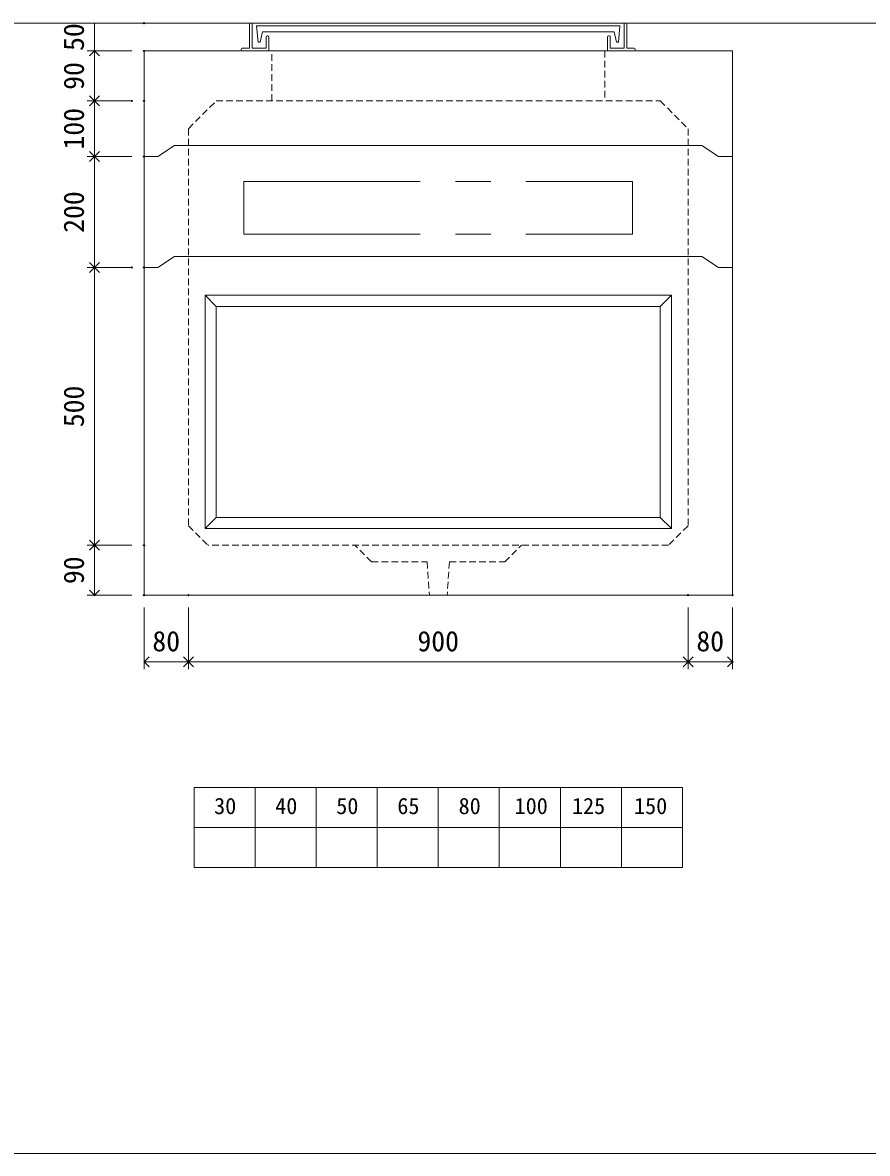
# Model space of a CAD drawing. Units: millimetres, scale not verified. Extents: x -4890 to 18490, y -2319 to 2319.
# Drawn here: x 1846 to 3368, y -1956 to 80 of the extents above; entities that cross this region are included whole.
import ezdxf
from ezdxf.enums import TextEntityAlignment as Align

# ---------------------------------------------------------------- set-up
doc = ezdxf.new("R2010")
doc.units = ezdxf.units.MM
doc.header["$LTSCALE"] = 10
doc.header["$PDMODE"] = 32
doc.header["$PDSIZE"] = 2
doc.linetypes.add('DASHED1', pattern=[1.8, 1.2, -0.6])
doc.linetypes.add('USER2', pattern=[50.8, 31.75, -6.35, 6.35, -6.35])
doc.layers.add('0-1_Defpoints', color=7, linetype='Continuous')
for name, color, linetype, lineweight in [('0-2_waku', 7, 'Continuous', 18), ('0-3_gaikei', 7, 'Continuous', 18), ('0-4_kakure', 7, 'DASHED1', 5), ('0-5_sunpou', 7, 'Continuous', 5), ('0-9_uchigawa', 6, 'Continuous', 18), ('0-B_futa', 3, 'Continuous', 18), ('0-C_GL', 4, 'Continuous', 18), ('0-E_文字１', 7, 'Continuous', 18), ('1-3_uchigawa2', 6, 'USER2', 18)]:
    doc.layers.add(name, color=color, linetype=linetype, lineweight=lineweight)
doc.styles.add('ＭＳ ゴシック', font='')
doc.styles.get('ＭＳ ゴシック').set_extended_font_data('MS Gothic')

# ---------------------------------------------------------------- blocks, each defined once
blk = doc.blocks.new('_Open90')
at = {"layer": '0-5_sunpou'}
blk.add_line((0, 0), (-1, 0), dxfattribs=at)
blk.add_lwpolyline([(-0.5, 0.5), (0, 0), (-0.5, -0.5)], dxfattribs=at)
blk = doc.blocks.new('D96')
at = {"layer": '0-1_Defpoints'}
for p in [(3512.32, 1824.36), (3423, 1324.36), (3512.32, 1324.36)]:
    blk.add_point(p, dxfattribs=at)
at = {"layer": '0-5_sunpou'}
for p, q in [((3490.32, 1824.36), (3410, 1824.36)), ((3423, 1806.36), (3423, 1342.36)), ((3490.32, 1324.36), (3410, 1324.36))]:
    blk.add_line(p, q, dxfattribs=at)
at = {"layer": '0-5_sunpou', "xscale": 18, "yscale": 18}
for p, rotation in [((3423, 1824.36), 90), ((3423, 1324.36), 270)]:
    blk.add_blockref('_Open90', p, dxfattribs=dict(at, rotation=rotation))
at = {"layer": '0-5_sunpou', "style": 'ＭＳ ゴシック'}
blk.add_text('500', height=36.66, rotation=90, dxfattribs=at).set_placement((3415, 1536.86), align=Align.BOTTOM_LEFT)
blk = doc.blocks.new('D97')
at = {"layer": '0-1_Defpoints'}
for p in [(3512.32, 1324.36), (3423, 1234.36), (3512.32, 1234.36)]:
    blk.add_point(p, dxfattribs=at)
at = {"layer": '0-5_sunpou'}
for p, q in [((3490.32, 1324.36), (3410, 1324.36)), ((3423, 1306.36), (3423, 1252.36)), ((3490.32, 1234.36), (3410, 1234.36))]:
    blk.add_line(p, q, dxfattribs=at)
at = {"layer": '0-5_sunpou', "xscale": 18, "yscale": 18}
for p, rotation in [((3423, 1324.36), 90), ((3423, 1234.36), 270)]:
    blk.add_blockref('_Open90', p, dxfattribs=dict(at, rotation=rotation))
at = {"layer": '0-5_sunpou', "style": 'ＭＳ ゴシック'}
blk.add_text('90', height=36.66, rotation=90, dxfattribs=at).set_placement((3415, 1254.36), align=Align.BOTTOM_LEFT)
blk = doc.blocks.new('D98')
at = {"layer": '0-1_Defpoints'}
for p in [(3512.32, 1234.36), (3592.32, 1234.36), (3592.32, 1114.33)]:
    blk.add_point(p, dxfattribs=at)
at = {"layer": '0-5_sunpou'}
for p, q in [((3512.32, 1212.36), (3512.32, 1101.33)), ((3592.32, 1212.36), (3592.32, 1101.33)), ((3530.32, 1114.33), (3574.32, 1114.33))]:
    blk.add_line(p, q, dxfattribs=at)
at = {"layer": '0-5_sunpou', "xscale": 18, "yscale": 18, "rotation": 180}
blk.add_blockref('_Open90', (3512.32, 1114.33), dxfattribs=at)
at = {"layer": '0-5_sunpou', "xscale": 18, "yscale": 18}
blk.add_blockref('_Open90', (3592.32, 1114.33), dxfattribs=at)
at = {"layer": '0-5_sunpou', "style": 'ＭＳ ゴシック'}
blk.add_text('80', height=36.66, dxfattribs=at).set_placement((3527.32, 1122.33), align=Align.BOTTOM_LEFT)
blk = doc.blocks.new('D99')
at = {"layer": '0-1_Defpoints'}
for p in [(3592.32, 1234.36), (4492.32, 1234.36), (4492.32, 1114.33)]:
    blk.add_point(p, dxfattribs=at)
at = {"layer": '0-5_sunpou'}
for p, q in [((3592.32, 1212.36), (3592.32, 1101.33)), ((4492.32, 1212.36), (4492.32, 1101.33)), ((3610.32, 1114.33), (4474.32, 1114.33))]:
    blk.add_line(p, q, dxfattribs=at)
at = {"layer": '0-5_sunpou', "xscale": 18, "yscale": 18, "rotation": 180}
blk.add_blockref('_Open90', (3592.32, 1114.33), dxfattribs=at)
at = {"layer": '0-5_sunpou', "xscale": 18, "yscale": 18}
blk.add_blockref('_Open90', (4492.32, 1114.33), dxfattribs=at)
at = {"layer": '0-5_sunpou', "style": 'ＭＳ ゴシック'}
blk.add_text('900', height=36.66, dxfattribs=at).set_placement((4004.82, 1122.33), align=Align.BOTTOM_LEFT)
blk = doc.blocks.new('D100')
at = {"layer": '0-1_Defpoints'}
for p in [(4492.32, 1234.36), (4572.32, 1234.36), (4572.32, 1114.33)]:
    blk.add_point(p, dxfattribs=at)
at = {"layer": '0-5_sunpou'}
for p, q in [((4492.32, 1212.36), (4492.32, 1101.33)), ((4572.32, 1212.36), (4572.32, 1101.33)), ((4510.32, 1114.33), (4554.32, 1114.33))]:
    blk.add_line(p, q, dxfattribs=at)
at = {"layer": '0-5_sunpou', "xscale": 18, "yscale": 18, "rotation": 180}
blk.add_blockref('_Open90', (4492.32, 1114.33), dxfattribs=at)
at = {"layer": '0-5_sunpou', "xscale": 18, "yscale": 18}
blk.add_blockref('_Open90', (4572.32, 1114.33), dxfattribs=at)
at = {"layer": '0-5_sunpou', "style": 'ＭＳ ゴシック'}
blk.add_text('80', height=36.66, dxfattribs=at).set_placement((4507.32, 1122.33), align=Align.BOTTOM_LEFT)
blk = doc.blocks.new('D101')
at = {"layer": '0-1_Defpoints'}
for p in [(3512.32, 2214.36), (3423, 2124.36), (3512.32, 2124.36)]:
    blk.add_point(p, dxfattribs=at)
at = {"layer": '0-5_sunpou'}
for p, q in [((3490.32, 2214.36), (3410, 2214.36)), ((3423, 2196.36), (3423, 2142.36)), ((3490.32, 2124.36), (3410, 2124.36))]:
    blk.add_line(p, q, dxfattribs=at)
at = {"layer": '0-5_sunpou', "xscale": 18, "yscale": 18}
for p, rotation in [((3423, 2214.36), 90), ((3423, 2124.36), 270)]:
    blk.add_blockref('_Open90', p, dxfattribs=dict(at, rotation=rotation))
at = {"layer": '0-5_sunpou', "style": 'ＭＳ ゴシック'}
blk.add_text('90', height=36.66, rotation=90, dxfattribs=at).set_placement((3415, 2144.36), align=Align.BOTTOM_LEFT)
blk = doc.blocks.new('D102')
at = {"layer": '0-1_Defpoints'}
for p in [(3490.32, 2124.36), (3423, 2024.36), (3512.32, 2024.36)]:
    blk.add_point(p, dxfattribs=at)
at = {"layer": '0-5_sunpou'}
for p, q in [((3468.32, 2124.36), (3410, 2124.36)), ((3423, 2106.36), (3423, 2042.36)), ((3490.32, 2024.36), (3410, 2024.36))]:
    blk.add_line(p, q, dxfattribs=at)
at = {"layer": '0-5_sunpou', "xscale": 18, "yscale": 18}
for p, rotation in [((3423, 2124.36), 90), ((3423, 2024.36), 270)]:
    blk.add_blockref('_Open90', p, dxfattribs=dict(at, rotation=rotation))
at = {"layer": '0-5_sunpou', "style": 'ＭＳ ゴシック'}
blk.add_text('100', height=36.66, rotation=90, dxfattribs=at).set_placement((3415, 2036.86), align=Align.BOTTOM_LEFT)
blk = doc.blocks.new('D103')
at = {"layer": '0-1_Defpoints'}
for p in [(3512.32, 2024.36), (3423, 1824.36), (3490.32, 1824.36)]:
    blk.add_point(p, dxfattribs=at)
at = {"layer": '0-5_sunpou'}
for p, q in [((3490.32, 2024.36), (3410, 2024.36)), ((3423, 2006.36), (3423, 1842.36)), ((3468.32, 1824.36), (3410, 1824.36))]:
    blk.add_line(p, q, dxfattribs=at)
at = {"layer": '0-5_sunpou', "xscale": 18, "yscale": 18}
for p, rotation in [((3423, 2024.36), 90), ((3423, 1824.36), 270)]:
    blk.add_blockref('_Open90', p, dxfattribs=dict(at, rotation=rotation))
at = {"layer": '0-5_sunpou', "style": 'ＭＳ ゴシック'}
blk.add_text('200', height=36.66, rotation=90, dxfattribs=at).set_placement((3415, 1886.86), align=Align.BOTTOM_LEFT)
blk = doc.blocks.new('D114')
at = {"layer": '0-1_Defpoints'}
for p in [(3512.32, 2264.36), (3423, 2214.36), (3512.32, 2214.36)]:
    blk.add_point(p, dxfattribs=at)
at = {"layer": '0-5_sunpou'}
for p, q in [((3490.32, 2264.36), (3410, 2264.36)), ((3423, 2264.36), (3423, 2214.36)), ((3490.32, 2214.36), (3410, 2214.36))]:
    blk.add_line(p, q, dxfattribs=at)
at = {"layer": '0-5_sunpou', "style": 'ＭＳ ゴシック'}
blk.add_text('50', height=36.66, rotation=90, dxfattribs=at).set_placement((3415, 2214.36), align=Align.BOTTOM_LEFT)

msp = doc.modelspace()

# ---------------------------------------------------------------- linework, layer by layer
at = {"layer": '0-2_waku'}
for p, q in [((2154.94, -1296.6), (2154.94, -1440.6)), ((2154.94, -1296.6), (2154.94, -1440.6)), ((2154.94, -1296.6), (2154.94, -1440.6)), ((2154.94, -1296.6), (2154.94, -1440.6)), ((2154.94, -1296.6), (3034.94, -1296.6)), ((2264.94, -1296.6), (2264.94, -1440.6)), ((2374.94, -1296.6), (2374.94, -1440.6)), ((2374.94, -1296.6), (2374.94, -1440.6)), ((2484.94, -1296.6), (2484.94, -1440.6)), ((2594.94, -1296.6), (2594.94, -1440.6)), ((2704.94, -1296.6), (2704.94, -1440.6)), ((2814.94, -1296.6), (2814.94, -1440.6)), ((2924.94, -1296.6), (2924.94, -1440.6)), ((3034.94, -1296.6), (3034.94, -1440.6)), ((2154.94, -1368.6), (3034.94, -1368.6)), ((2154.94, -1440.6), (3034.94, -1440.6)), ((-1230.06, -1955.6), (4889.94, -1955.6)), ((-1230.06, -1955.6), (4889.94, -1955.6))]:
    msp.add_line(p, q, dxfattribs=at)
at = {"layer": '0-3_gaikei'}
for p, q in [((2064.94, 29.4), (3124.94, 29.4)), ((2064.94, -950.6), (2064.94, 29.4)), ((2159.94, 29.4), (2269.94, 29.4)), ((2159.94, 29.4), (2269.94, 29.4)), ((2159.94, 29.4), (2269.94, 29.4)), ((2179.94, 29.4), (2979.94, 29.4)), ((2194.94, 29.4), (2994.94, 29.4)), ((2194.94, 29.4), (2994.94, 29.4)), ((3014.94, 29.4), (2904.94, 29.4)), ((3029.94, 29.4), (2919.94, 29.4)), ((3029.94, 29.4), (2919.94, 29.4)), ((3124.94, -950.6), (3124.94, 29.4)), ((2089.94, -160.6), (2064.94, -160.6)), ((3099.94, -160.6), (3124.94, -160.6)), ((2089.94, -360.6), (2064.94, -360.6)), ((3099.94, -360.6), (3124.94, -360.6)), ((3124.94, -950.6), (2064.94, -950.6))]:
    msp.add_line(p, q, dxfattribs=at)
for points in [[(2089.94, -160.6), (2119.94, -140.6), (3069.94, -140.6)], [(3069.94, -140.6), (3099.94, -160.6), (3124.94, -160.6)], [(2089.94, -360.6), (2119.94, -340.6), (3069.94, -340.6)], [(3069.94, -340.6), (3099.94, -360.6), (3124.94, -360.6)]]:
    msp.add_lwpolyline(points, dxfattribs=at)
at = {"layer": '0-4_kakure'}
for p, q in [((2294.94, -60.6), (2294.94, 29.4)), ((2894.94, 29.4), (2894.94, -60.6)), ((2144.94, -110.6), (2194.94, -60.6)), ((2144.94, -110.6), (2194.94, -60.6)), ((2194.94, -60.6), (2994.94, -60.6)), ((2194.94, -60.6), (2994.94, -60.6)), ((2994.94, -60.6), (3044.94, -110.6)), ((2994.94, -60.6), (3044.94, -110.6)), ((2144.94, -110.6), (2144.94, -825.6)), ((3044.94, -110.6), (3044.94, -825.6)), ((2144.94, -825.6), (2179.94, -860.6)), ((3044.94, -825.6), (3009.94, -860.6)), ((3009.94, -860.6), (2179.94, -860.6)), ((2474.94, -890.6), (2444.94, -860.6)), ((2714.94, -890.6), (2744.94, -860.6)), ((2474.94, -890.6), (2574.94, -890.6)), ((2574.94, -890.6), (2578.94, -950.6)), ((2614.94, -890.6), (2610.94, -950.6)), ((2614.94, -890.6), (2714.94, -890.6))]:
    msp.add_line(p, q, dxfattribs=at)
at = {"layer": '0-9_uchigawa'}
for p, q in [((2174.94, -410.6), (2174.94, -830.6)), ((2174.94, -410.6), (2594.94, -410.6)), ((2174.94, -410.6), (2194.94, -430.6)), ((2594.94, -410.6), (3014.94, -410.6)), ((2594.94, -410.6), (3014.94, -410.6)), ((3014.94, -410.6), (2994.94, -430.6)), ((3014.94, -410.6), (3014.94, -830.6)), ((2194.94, -430.6), (2194.94, -810.6)), ((2194.94, -430.6), (2594.94, -430.6)), ((2194.94, -430.6), (2594.94, -430.6)), ((2594.94, -430.6), (2994.94, -430.6)), ((2994.94, -430.6), (2994.94, -810.6)), ((2194.94, -810.6), (2174.94, -830.6)), ((2194.94, -810.6), (2594.94, -810.6)), ((2594.94, -810.6), (2994.94, -810.6)), ((2994.94, -810.6), (3014.94, -830.6)), ((2174.94, -830.6), (2594.94, -830.6)), ((2594.94, -830.6), (3014.94, -830.6))]:
    msp.add_line(p, q, dxfattribs=at)
at = {"layer": '0-B_futa'}
for p, q in [((2254.94, 77.4), (2254.94, 34.4)), ((2256.94, 79.4), (2259.94, 79.4)), ((2259.94, 79.4), (2259.94, 34.4)), ((2267.75, 74.9), (2922.08, 74.9)), ((2267.75, 74.9), (2270.24, 44.9)), ((2278.27, 63.9), (2273.95, 44.9)), ((2278.27, 63.9), (2911.61, 63.9)), ((2911.61, 63.9), (2915.93, 44.9)), ((2922.08, 74.9), (2919.83, 44.9)), ((2929.94, 79.4), (2929.94, 34.4)), ((2929.94, 79.4), (2932.94, 79.4)), ((2934.94, 77.4), (2934.94, 34.4)), ((2270.24, 44.9), (2273.95, 44.9)), ((2284.94, 54.4), (2284.94, 34.4)), ((2286.94, 56.4), (2287.94, 56.4)), ((2289.94, 54.4), (2289.94, 29.4)), ((2899.94, 54.4), (2899.94, 29.4)), ((2902.94, 56.4), (2901.94, 56.4)), ((2904.94, 54.4), (2904.94, 34.4)), ((2919.83, 44.9), (2915.93, 44.9)), ((2239.94, 32.4), (2239.94, 31.4)), ((2241.94, 34.4), (2254.94, 34.4)), ((2289.94, 29.4), (2241.94, 29.4)), ((2259.94, 34.4), (2284.94, 34.4)), ((2899.94, 29.4), (2947.94, 29.4)), ((2929.94, 34.4), (2904.94, 34.4)), ((2947.94, 34.4), (2934.94, 34.4)), ((2949.94, 32.4), (2949.94, 31.4))]:
    msp.add_line(p, q, dxfattribs=at)
for centre, start, end in [((2256.94, 77.4), 90, 180), ((2932.94, 77.4), 0, 90), ((2286.94, 54.4), 90, 180), ((2287.94, 54.4), 0, 90), ((2901.94, 54.4), 90, 180), ((2902.94, 54.4), 0, 90), ((2241.94, 32.4), 90, 180), ((2241.94, 31.4), 180, 270), ((2947.94, 32.4), 0, 90), ((2947.94, 31.4), 270, 0)]:
    msp.add_arc(centre, 2, start, end, dxfattribs=at)
at = {"layer": '0-C_GL'}
msp.add_line((-1230.06, 79.4), (4889.94, 79.4), dxfattribs=at)
at = {"layer": '1-3_uchigawa2'}
for p, q in [((2244.94, -205.6), (2244.94, -300.6)), ((2244.94, -205.6), (2944.94, -205.6)), ((2944.94, -205.6), (2944.94, -300.6)), ((2244.94, -300.6), (2944.94, -300.6))]:
    msp.add_line(p, q, dxfattribs=at)

# ---------------------------------------------------------------- block references
at = {"layer": '0-5_sunpou'}
for name in ['D114', 'D101', 'D102', 'D103', 'D96', 'D97', 'D98', 'D99', 'D100']:
    msp.add_blockref(name, (-1447.37, -2184.96), dxfattribs=at)

# ---------------------------------------------------------------- texts
at = {"layer": '0-E_文字１', "style": 'ＭＳ ゴシック'}
for s, p in [('30', (2191.19, -1353.52)), ('40', (2301.19, -1353.52)), ('50', (2411.19, -1353.52)), ('65', (2521.19, -1353.52)), ('80', (2631.6, -1353.52)), ('100', (2732.47, -1353.52)), ('125', (2835.86, -1353.52)), ('150', (2947.62, -1353.52))]:
    msp.add_text(s, height=29.33, dxfattribs=at).set_placement(p, align=Align.BOTTOM_LEFT)

doc.saveas('drawing.dxf')
